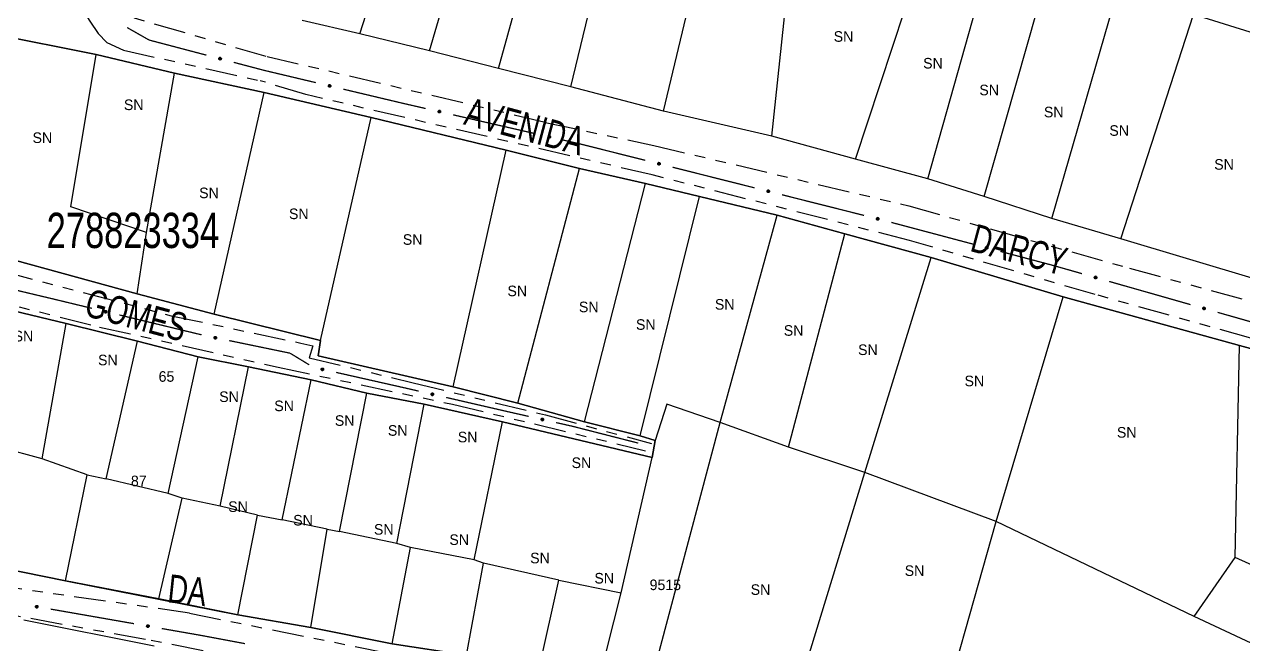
# Model space of a CAD drawing. Extents: x 205454 to 206599, y 4874260 to 4875179.
# Drawn here: x 206020.6 to 206193.6, y 4874647.5 to 4874735.5 of the extents above; entities that cross this region are included whole.
import ezdxf
from ezdxf.enums import TextEntityAlignment as Align

# ---------------------------------------------------------------- set-up
doc = ezdxf.new("R2010")
doc.units = 0
doc.header["$LTSCALE"] = 1.5
doc.header["$MEASUREMENT"] = 0
doc.linetypes.add('TRACO_25', pattern=[8, 3, -1, 1, -1, 1, -1])
for name, color, linetype in [('CD_MALHA_LOTES', 7, 'CONTINUOUS'), ('CD_TXT_QUADRA', 255, 'CONTINUOUS'), ('RU-QUADRA', 210, 'CONTINUOUS'), ('SV-EIXO-RUA-N-PAV', 6, 'CONTINUOUS'), ('SV-RUA-NAO-PAV', 7, 'CONTINUOUS'), ('SV-TXT-RUA-N-PAV', 7, 'CONTINUOUS'), ('Th_NmrPort', 7, 'CONTINUOUS')]:
    doc.layers.add(name, color=color, linetype=linetype)
doc.styles.add('ARIAL', font='ARIAL.SHX')

msp = doc.modelspace()

# ---------------------------------------------------------------- linework, layer by layer
at = {"layer": 'CD_MALHA_LOTES', "linetype": 'Continuous', "flags": 128}
for points in [[(206068.217181, 4874734.172361), (206079.736725, 4874770.080941)], [(206078.116789, 4874731.772456), (206088.256388, 4874766.451084)], [(206087.866404, 4874729.252555), (206097.136037, 4874762.731231)], [(206098.125998, 4874726.672657), (206105.895691, 4874758.771388)], [(206111.265479, 4874723.192795), (206119.035171, 4874755.651511)], [(206126.65487, 4874719.682934), (206130.314725, 4874753.971578)], [(206138.504401, 4874716.383064), (206149.033985, 4874748.211806)], [(206148.763996, 4874713.623173), (206157.793638, 4874745.691905)], [(206156.74368, 4874711.103273), (206165.833321, 4874743.05201)], [(206166.373299, 4874707.983396), (206175.672931, 4874740.292119)], [(206176.152912, 4874705.10351), (206186.472504, 4874736.932252)], [(206195.232158, 4874734.172361), (206186.472504, 4874736.932252)], [(206068.217181, 4874734.172361), (206060.027505, 4874736.062286)], [(206016.089005, 4874734.201261), (206030.829778, 4874731.231106)], [(206078.116789, 4874731.772456), (206068.217181, 4874734.172361)], [(206027.216858, 4874709.654269), (206030.829778, 4874731.231106)], [(206030.829778, 4874731.231106), (206041.94036, 4874728.590967)], [(206087.866404, 4874729.252555), (206078.116789, 4874731.772456)], [(206037.957439, 4874706.02365), (206041.94036, 4874728.590967)], [(206041.94036, 4874728.590967), (206054.646026, 4874725.840823)], [(206098.125998, 4874726.672657), (206087.866404, 4874729.252555)], [(206111.265479, 4874723.192795), (206098.125998, 4874726.672657)], [(206047.550654, 4874694.434176), (206054.646026, 4874725.840823)], [(206054.646026, 4874725.840823), (206069.826822, 4874722.320638)], [(206126.65487, 4874719.682934), (206111.265479, 4874723.192795)], [(206062.621445, 4874690.69398), (206069.826822, 4874722.320638)], [(206069.826822, 4874722.320638), (206088.967826, 4874717.700396)], [(206138.504401, 4874716.383064), (206126.65487, 4874719.682934)], [(206081.432431, 4874684.093634), (206088.967826, 4874717.700396)], [(206088.967826, 4874717.700396), (206099.363371, 4874715.060258)], [(206148.763996, 4874713.623173), (206138.504401, 4874716.383064)], [(206090.617912, 4874681.783513), (206099.363371, 4874715.060258)], [(206099.363371, 4874715.060258), (206108.713861, 4874712.970148)], [(206100.078408, 4874679.143375), (206108.713861, 4874712.970148)], [(206108.713861, 4874712.970148), (206116.414265, 4874711.10005)], [(206156.74368, 4874711.103273), (206148.763996, 4874713.623173)], [(206107.998824, 4874677.163271), (206116.414265, 4874711.10005)], [(206116.414265, 4874711.10005), (206127.414842, 4874708.459912)], [(206166.373299, 4874707.983396), (206156.74368, 4874711.103273)], [(206037.957439, 4874706.02365), (206027.216858, 4874709.654269)], [(206119.329418, 4874679.033369), (206127.414842, 4874708.459912)], [(206127.414842, 4874708.459912), (206136.985344, 4874705.819773)], [(206176.152912, 4874705.10351), (206166.373299, 4874707.983396)], [(206036.660083, 4874697.294326), (206037.957439, 4874706.02365)], [(206129.009925, 4874675.568187), (206136.985344, 4874705.819773)], [(206136.985344, 4874705.819773), (206149.250987, 4874702.464597)], [(206036.660083, 4874697.294326), (206008.388601, 4874705.049733)], [(206195.262157, 4874699.373737), (206176.152912, 4874705.10351)], [(206139.845493, 4874671.937997), (206149.250987, 4874702.464597)], [(206149.250987, 4874702.464597), (206167.951967, 4874696.854303)], [(206047.550654, 4874694.434176), (206036.660083, 4874697.294326)], [(206158.491471, 4874665.007633), (206167.951967, 4874696.854303)], [(206167.951967, 4874696.854303), (206192.978279, 4874689.978943)], [(206014.136402, 4874696.084263), (206026.554663, 4874693.080376)], [(206023.156875, 4874673.918101), (206026.554663, 4874693.080376)], [(206026.554663, 4874693.080376), (206036.687585, 4874690.583974)], [(206062.621445, 4874690.69398), (206047.550654, 4874694.434176)], [(206032.232351, 4874671.057951), (206036.687585, 4874690.583974)], [(206036.687585, 4874690.583974), (206045.268035, 4874688.383859)], [(206062.291427, 4874688.493865), (206062.621445, 4874690.69398)], [(206192.373248, 4874659.892365), (206192.978279, 4874689.978943)], [(206192.978279, 4874689.978943), (206211.789266, 4874684.808672)], [(206041.032813, 4874668.967841), (206045.268035, 4874688.383859)], [(206045.268035, 4874688.383859), (206052.41841, 4874686.953784)], [(206081.432431, 4874684.093634), (206062.291427, 4874688.493865)], [(206048.403199, 4874667.207749), (206052.41841, 4874686.953784)], [(206052.41841, 4874686.953784), (206061.328877, 4874685.083686)], [(206057.20366, 4874665.227645), (206061.328877, 4874685.083686)], [(206061.328877, 4874685.083686), (206069.194289, 4874683.213588)], [(206065.344087, 4874663.577558), (206069.194289, 4874683.213588)], [(206069.194289, 4874683.213588), (206077.334716, 4874681.673507)], [(206090.617912, 4874681.783513), (206081.432431, 4874684.093634)], [(206073.484514, 4874661.872469), (206077.334716, 4874681.673507)], [(206077.334716, 4874681.673507), (206088.445299, 4874679.143375)], [(206100.078408, 4874679.143375), (206090.617912, 4874681.783513)], [(206111.73902, 4874681.673507), (206110.088933, 4874676.503236)], [(206119.329418, 4874679.033369), (206111.73902, 4874681.673507)], [(206084.430088, 4874659.562348), (206088.445299, 4874679.143375)], [(206088.445299, 4874679.143375), (206109.676412, 4874674.083109)], [(206107.998824, 4874677.163271), (206100.078408, 4874679.143375)], [(206109.153884, 4874640.861367), (206119.329418, 4874679.033369)], [(206129.009925, 4874675.568187), (206119.329418, 4874679.033369)], [(206023.156875, 4874673.918101), (206011.276252, 4874677.108268)], [(206110.088933, 4874676.503236), (206107.998824, 4874677.163271)], [(206109.676412, 4874674.083109), (206110.088933, 4874676.503236)], [(206105.276181, 4874654.887103), (206109.676412, 4874674.083109)], [(206139.845493, 4874671.937997), (206129.009925, 4874675.568187)], [(206029.53721, 4874671.60798), (206023.156875, 4874673.918101)], [(206026.457048, 4874656.592192), (206029.53721, 4874671.60798)], [(206029.53721, 4874671.60798), (206032.232351, 4874671.057951)], [(206041.032813, 4874668.967841), (206032.232351, 4874671.057951)], [(206128.954922, 4874636.461137), (206139.845493, 4874671.937997)], [(206158.491471, 4874665.007633), (206139.845493, 4874671.937997)], [(206043.012916, 4874668.307807), (206041.032813, 4874668.967841)], [(206039.728079, 4874654.05665), (206043.012916, 4874668.307807)], [(206048.403199, 4874667.207749), (206043.012916, 4874668.307807)], [(206053.683476, 4874665.88768), (206048.403199, 4874667.207749)], [(206050.933332, 4874651.751938), (206053.683476, 4874665.88768)], [(206053.683476, 4874665.88768), (206057.20366, 4874665.227645)], [(206063.583995, 4874663.907576), (206057.20366, 4874665.227645)], [(206061.273874, 4874649.991846), (206063.583995, 4874663.907576)], [(206063.583995, 4874663.907576), (206065.344087, 4874663.577558)], [(206149.044118, 4874631.727467), (206158.491471, 4874665.007633)], [(206186.542942, 4874651.531927), (206158.491471, 4874665.007633)], [(206073.484514, 4874661.872469), (206065.344087, 4874663.577558)], [(206026.457048, 4874656.592192), (206008.526108, 4874660.222383)], [(206072.82448, 4874647.681725), (206075.409615, 4874661.32244)], [(206075.409615, 4874661.32244), (206073.484514, 4874661.872469)], [(206084.430088, 4874659.562348), (206075.409615, 4874661.32244)], [(206083.33003, 4874646.031639), (206085.750157, 4874659.122325)], [(206085.750157, 4874659.122325), (206084.430088, 4874659.562348)], [(206096.420717, 4874656.702198), (206085.750157, 4874659.122325)], [(206186.542942, 4874651.531927), (206192.373248, 4874659.892365)], [(206209.644153, 4874652.081956), (206192.373248, 4874659.892365)], [(206093.670572, 4874644.16154), (206096.420717, 4874656.702198)], [(206096.420717, 4874656.702198), (206105.276181, 4874654.887103)], [(206039.728079, 4874654.05665), (206026.457048, 4874656.592192)], [(206050.933332, 4874651.751938), (206039.728079, 4874654.05665)], [(206102.168518, 4874642.538955), (206105.276181, 4874654.887103)], [(206061.273874, 4874649.991846), (206050.933332, 4874651.751938)], [(206221.304764, 4874635.251073), (206186.542942, 4874651.531927)], [(206039.029515, 4874647.332398), (206020.583377, 4874650.998227)], [(206072.82448, 4874647.681725), (206061.273874, 4874649.991846)], [(206083.33003, 4874646.031639), (206072.82448, 4874647.681725)]]:
    msp.add_lwpolyline(points, dxfattribs=at)
at = {"layer": 'RU-QUADRA', "linetype": 'Continuous', "flags": 128}
for points in [[(206195.262157, 4874699.373737), (206176.152912, 4874705.10351), (206166.373299, 4874707.983396), (206156.74368, 4874711.103273), (206148.763996, 4874713.623173), (206138.504401, 4874716.383064), (206126.65487, 4874719.682934), (206111.265479, 4874723.192795), (206098.125998, 4874726.672657), (206087.866404, 4874729.252555), (206078.116789, 4874731.772456), (206068.217181, 4874734.172361), (206060.027505, 4874736.062286)], [(206211.789266, 4874684.808672), (206192.978279, 4874689.978943), (206167.951967, 4874696.854303), (206149.250987, 4874702.464597), (206136.985344, 4874705.819773), (206127.414842, 4874708.459912), (206116.414265, 4874711.10005), (206108.713861, 4874712.970148), (206099.363371, 4874715.060258), (206088.967826, 4874717.700396), (206069.826822, 4874722.320638), (206054.646026, 4874725.840823), (206041.94036, 4874728.590967), (206030.829778, 4874731.231106), (206016.089005, 4874734.201261)], [(206008.388601, 4874705.049733), (206036.660083, 4874697.294326), (206047.550654, 4874694.434176), (206062.621445, 4874690.69398), (206062.291427, 4874688.493865), (206081.432431, 4874684.093634), (206090.617912, 4874681.783513), (206100.078408, 4874679.143375), (206107.998824, 4874677.163271), (206110.088933, 4874676.503236), (206109.676412, 4874674.083109), (206088.445299, 4874679.143375), (206077.334716, 4874681.673507), (206069.194289, 4874683.213588), (206061.328877, 4874685.083686), (206052.41841, 4874686.953784), (206045.268035, 4874688.383859), (206036.687585, 4874690.583974), (206026.554663, 4874693.080376), (206014.136402, 4874696.084263)], [(206008.526108, 4874660.222383), (206026.457048, 4874656.592192), (206050.933332, 4874651.751938), (206061.273874, 4874649.991846), (206072.82448, 4874647.681725), (206083.33003, 4874646.031639), (206093.670572, 4874644.16154), (206102.168518, 4874642.538955), (206109.153884, 4874640.861367), (206128.954922, 4874636.461137), (206148.838465, 4874630.933347), (206149.044118, 4874631.727467), (206199.303611, 4874618.640202)], [(206039.029515, 4874647.332398), (206020.583377, 4874650.998227)]]:
    msp.add_lwpolyline(points, dxfattribs=at)
at = {"layer": 'SV-EIXO-RUA-N-PAV', "const_width": 0.18}
for points in [[(206038.327331, 4874733.301058), (206035.208466, 4874735.07314)], [(206038.726549, 4874733.195814), (206038.327331, 4874733.301058)], [(206046.462256, 4874731.156493), (206038.726549, 4874733.195814)], [(206054.637533, 4874729.001291), (206050.33011, 4874730.136833)], [(206055.168185, 4874728.875262), (206054.637533, 4874729.001291)], [(206061.978741, 4874727.257755), (206055.168185, 4874728.875262)], [(206074.306483, 4874724.329916), (206065.870487, 4874726.333465)], [(206074.6275, 4874724.256317), (206074.306483, 4874724.329916)], [(206077.551632, 4874723.585906), (206074.6275, 4874724.256317)], [(206093.147004, 4874720.010382), (206081.450475, 4874722.692025)], [(206099.507325, 4874718.552161), (206097.045847, 4874719.1165)], [(206099.967617, 4874718.436266), (206099.507325, 4874718.552161)], [(206108.695215, 4874716.238759), (206099.967617, 4874718.436266)], [(206124.210944, 4874712.33208), (206112.574147, 4874715.262089)], [(206139.726674, 4874708.425401), (206128.089876, 4874711.355411)], [(206155.198493, 4874704.349104), (206143.601707, 4874707.433672)], [(206166.504687, 4874701.34183), (206159.064089, 4874703.320915)], [(206166.793857, 4874701.259376), (206166.504687, 4874701.34183)], [(206170.640535, 4874700.162532), (206166.793857, 4874701.259376)], [(206186.027248, 4874695.775156), (206174.487214, 4874699.065688)], [(206018.546331, 4874698.041792), (206024.38374, 4874696.654472)], [(206024.38374, 4874696.654472), (206024.825107, 4874696.549577)], [(206024.825107, 4874696.549577), (206030.21632, 4874695.247002)], [(206197.11449, 4874692.613733), (206189.873926, 4874694.678312)], [(206034.104444, 4874694.30759), (206045.768814, 4874691.489352)], [(206049.684325, 4874690.672099), (206057.518408, 4874689.051254)], [(206057.518408, 4874689.051254), (206058.323828, 4874688.884615)], [(206058.323828, 4874688.884615), (206061.038063, 4874687.232473)], [(206064.861694, 4874686.158302), (206074.616104, 4874683.955693)], [(206074.616104, 4874683.955693), (206074.789302, 4874683.916585)], [(206074.789302, 4874683.916585), (206076.565073, 4874683.506791)], [(206080.462638, 4874682.607353), (206089.232159, 4874680.583617)], [(206089.232159, 4874680.583617), (206089.55145, 4874680.509935)], [(206089.55145, 4874680.509935), (206092.158138, 4874679.921328)], [(206096.059902, 4874679.040284), (206098.010784, 4874678.599763)], [(206098.010784, 4874678.599763), (206098.351962, 4874678.522723)], [(206098.351962, 4874678.522723), (206107.701133, 4874676.131074)], [(206024.368795, 4874652.585268), (206036.189385, 4874650.517989)], [(206040.129582, 4874649.828897), (206045.054828, 4874648.967531)], [(206045.054828, 4874648.967531), (206045.72504, 4874648.850319)], [(206045.72504, 4874648.850319), (206051.936568, 4874647.686503)]]:
    msp.add_lwpolyline(points, dxfattribs=at)
at = {"layer": 'SV-EIXO-RUA-N-PAV'}
for points in [[(206048.507055, 4874730.503593), (206048.465152, 4874730.478372), (206048.42398, 4874730.465264), (206048.386494, 4874730.464215), (206048.353128, 4874730.471925), (206048.31988, 4874730.483658), (206048.28897, 4874730.502883), (206048.259389, 4874730.53182), (206048.233793, 4874730.573677), (206048.223138, 4874730.616736), (206048.220143, 4874730.653431), (206048.22618, 4874730.688687), (206048.238119, 4874730.720795), (206048.25915, 4874730.752242), (206048.288767, 4874730.781933), (206048.331479, 4874730.806652), (206048.371931, 4874730.819226), (206048.408216, 4874730.819288), (206048.443621, 4874730.812995), (206048.477421, 4874730.80061), (206048.507654, 4874730.781564), (206048.537495, 4874730.75169), (206048.561333, 4874730.70921), (206048.574335, 4874730.669007), (206048.574907, 4874730.632733), (206048.567926, 4874730.598016), (206048.556564, 4874730.564526), (206048.538532, 4874730.532649), (206048.507055, 4874730.503593)], [(206064.038969, 4874726.655308), (206063.997698, 4874726.629064), (206063.956861, 4874726.614948), (206063.919412, 4874726.612978), (206063.885866, 4874726.619866), (206063.85234, 4874726.630779), (206063.820967, 4874726.649238), (206063.790684, 4874726.677439), (206063.764067, 4874726.718654), (206063.752356, 4874726.761438), (206063.748461, 4874726.798049), (206063.753629, 4874726.833443), (206063.764775, 4874726.865834), (206063.785027, 4874726.897789), (206063.813906, 4874726.928199), (206063.855998, 4874726.95396), (206063.896128, 4874726.967524), (206063.9324, 4874726.968478), (206063.96795, 4874726.963057), (206064.002043, 4874726.951506), (206064.032736, 4874726.933209), (206064.063302, 4874726.904078), (206064.088177, 4874726.862196), (206064.102163, 4874726.822326), (206064.103626, 4874726.786076), (206064.097501, 4874726.751198), (206064.086965, 4874726.717439), (206064.069722, 4874726.685129), (206064.038969, 4874726.655308)], [(206079.616501, 4874722.999561), (206079.575436, 4874722.972996), (206079.534711, 4874722.958561), (206079.497278, 4874722.956299), (206079.463679, 4874722.962925), (206079.430069, 4874722.973575), (206079.398553, 4874722.991789), (206079.36805, 4874723.019753), (206079.341113, 4874723.060759), (206079.329068, 4874723.10345), (206079.324887, 4874723.14003), (206079.329779, 4874723.175463), (206079.340672, 4874723.20794), (206079.360674, 4874723.240052), (206079.389314, 4874723.270687), (206079.431204, 4874723.296775), (206079.471227, 4874723.310652), (206079.507491, 4874723.31189), (206079.543081, 4874723.306746), (206079.577264, 4874723.295462), (206079.608098, 4874723.277405), (206079.638891, 4874723.248513), (206079.664092, 4874723.206827), (206079.678389, 4874723.167067), (206079.680135, 4874723.13083), (206079.674282, 4874723.095905), (206079.66401, 4874723.062064), (206079.64702, 4874723.029621), (206079.616501, 4874722.999561)], [(206095.211873, 4874719.424036), (206095.170808, 4874719.397471), (206095.130082, 4874719.383037), (206095.09265, 4874719.380775), (206095.059051, 4874719.387401), (206095.025441, 4874719.398051), (206094.993924, 4874719.416264), (206094.963422, 4874719.444228), (206094.936485, 4874719.485235), (206094.92444, 4874719.527926), (206094.920259, 4874719.564505), (206094.925151, 4874719.599938), (206094.936044, 4874719.632415), (206094.956046, 4874719.664528), (206094.984686, 4874719.695162), (206095.026576, 4874719.721251), (206095.066599, 4874719.735128), (206095.102862, 4874719.736365), (206095.138453, 4874719.731222), (206095.172636, 4874719.719937), (206095.20347, 4874719.70188), (206095.234263, 4874719.672988), (206095.259464, 4874719.631302), (206095.273761, 4874719.591542), (206095.275507, 4874719.555305), (206095.269654, 4874719.52038), (206095.259382, 4874719.48654), (206095.242392, 4874719.454096), (206095.211873, 4874719.424036)], [(206110.747135, 4874715.608593), (206110.705513, 4874715.582908), (206110.66449, 4874715.569345), (206110.627018, 4874715.56788), (206110.593568, 4874715.575219), (206110.560192, 4874715.586582), (206110.52907, 4874715.605463), (206110.49917, 4874715.634069), (206110.473111, 4874715.67564), (206110.461978, 4874715.718578), (206110.458577, 4874715.755238), (206110.464222, 4874715.790559), (206110.475804, 4874715.822797), (206110.496485, 4874715.854476), (206110.52577, 4874715.884494), (206110.568206, 4874715.909685), (206110.608515, 4874715.922707), (206110.644797, 4874715.923172), (206110.68027, 4874715.917272), (206110.714205, 4874715.905263), (206110.744648, 4874715.886553), (206110.774818, 4874715.857013), (206110.799127, 4874715.8148), (206110.812574, 4874715.774744), (206110.813548, 4874715.738478), (206110.806953, 4874715.703686), (206110.795963, 4874715.670072), (206110.778287, 4874715.637997), (206110.747135, 4874715.608593)], [(206126.262864, 4874711.701915), (206126.221243, 4874711.67623), (206126.180219, 4874711.662666), (206126.142747, 4874711.661201), (206126.109297, 4874711.66854), (206126.075921, 4874711.679904), (206126.044799, 4874711.698784), (206126.014899, 4874711.727391), (206125.988841, 4874711.768961), (206125.977708, 4874711.811899), (206125.974306, 4874711.848559), (206125.979951, 4874711.88388), (206125.991533, 4874711.916118), (206126.012214, 4874711.947797), (206126.0415, 4874711.977815), (206126.083935, 4874712.003006), (206126.124245, 4874712.016028), (206126.160526, 4874712.016493), (206126.196, 4874712.010593), (206126.229934, 4874711.998584), (206126.260378, 4874711.979875), (206126.290548, 4874711.950334), (206126.314856, 4874711.908121), (206126.328303, 4874711.868065), (206126.329278, 4874711.8318), (206126.322683, 4874711.797007), (206126.311693, 4874711.763393), (206126.294016, 4874711.731318), (206126.262864, 4874711.701915)], [(206141.778593, 4874707.795236), (206141.736972, 4874707.769551), (206141.695949, 4874707.755987), (206141.658477, 4874707.754522), (206141.625027, 4874707.761862), (206141.591651, 4874707.773225), (206141.560529, 4874707.792105), (206141.530629, 4874707.820712), (206141.50457, 4874707.862283), (206141.493437, 4874707.90522), (206141.490036, 4874707.941881), (206141.495681, 4874707.977201), (206141.507263, 4874708.009439), (206141.527944, 4874708.041118), (206141.557229, 4874708.071136), (206141.599665, 4874708.096327), (206141.639974, 4874708.109349), (206141.676256, 4874708.109815), (206141.711729, 4874708.103915), (206141.745664, 4874708.091905), (206141.776107, 4874708.073196), (206141.806277, 4874708.043655), (206141.830586, 4874708.001442), (206141.844033, 4874707.961386), (206141.845007, 4874707.925121), (206141.838412, 4874707.890328), (206141.827422, 4874707.856714), (206141.809746, 4874707.824639), (206141.778593, 4874707.795236)], [(206157.241848, 4874703.691695), (206157.199888, 4874703.666566), (206157.158688, 4874703.653549), (206157.1212, 4874703.652583), (206157.08785, 4874703.660367), (206157.054629, 4874703.672173), (206157.023761, 4874703.691466), (206156.994244, 4874703.720468), (206156.968741, 4874703.762382), (206156.95818, 4874703.805464), (206156.955266, 4874703.842166), (206156.961381, 4874703.877409), (206156.973391, 4874703.90949), (206156.994491, 4874703.940891), (206157.024174, 4874703.970516), (206157.06694, 4874703.995141), (206157.10742, 4874704.007625), (206157.143704, 4874704.007608), (206157.179096, 4874704.001236), (206157.212868, 4874703.988777), (206157.243059, 4874703.969664), (206157.272834, 4874703.939724), (206157.296579, 4874703.897192), (206157.309492, 4874703.856961), (206157.309984, 4874703.820685), (206157.302926, 4874703.785983), (206157.29149, 4874703.752519), (206157.273388, 4874703.720682), (206157.241848, 4874703.691695)], [(206172.671862, 4874699.46885), (206172.629462, 4874699.444472), (206172.588037, 4874699.432191), (206172.550538, 4874699.431892), (206172.517332, 4874699.440269), (206172.484326, 4874699.452665), (206172.453806, 4874699.472504), (206172.42481, 4874699.502026), (206172.400057, 4874699.544388), (206172.390265, 4874699.587651), (206172.388005, 4874699.624399), (206172.394746, 4874699.659527), (206172.407325, 4874699.691389), (206172.428982, 4874699.72241), (206172.459187, 4874699.751502), (206172.502385, 4874699.775362), (206172.54308, 4874699.787123), (206172.579359, 4874699.78646), (206172.614631, 4874699.77946), (206172.648176, 4874699.766401), (206172.678023, 4874699.746753), (206172.707259, 4874699.716288), (206172.730243, 4874699.67334), (206172.742438, 4874699.632885), (206172.742284, 4874699.596607), (206172.73461, 4874699.562036), (206172.72258, 4874699.52878), (206172.703914, 4874699.497271), (206172.671862, 4874699.46885)], [(206032.046573, 4874694.918041), (206032.087946, 4874694.944124), (206032.128837, 4874694.958081), (206032.166293, 4874694.959905), (206032.199813, 4874694.952887), (206032.233296, 4874694.941845), (206032.264597, 4874694.923264), (206032.294771, 4874694.894945), (206032.321227, 4874694.853626), (206032.332771, 4874694.810797), (206032.336524, 4874694.774171), (206032.331218, 4874694.738798), (206032.319946, 4874694.706451), (206032.29957, 4874694.674575), (206032.270574, 4874694.644277), (206032.228382, 4874694.61868), (206032.188199, 4874694.605272), (206032.151924, 4874694.604459), (206032.116396, 4874694.610018), (206032.082347, 4874694.621701), (206032.051726, 4874694.640118), (206032.021274, 4874694.669368), (206031.996561, 4874694.711346), (206031.982731, 4874694.75127), (206031.981408, 4874694.787525), (206031.987669, 4874694.822379), (206031.998336, 4874694.856097), (206032.015704, 4874694.88834), (206032.046573, 4874694.918041)], [(206188.058575, 4874695.081474), (206188.016175, 4874695.057096), (206187.97475, 4874695.044815), (206187.93725, 4874695.044516), (206187.904045, 4874695.052893), (206187.871039, 4874695.065288), (206187.840519, 4874695.085128), (206187.811523, 4874695.11465), (206187.78677, 4874695.157012), (206187.776978, 4874695.200275), (206187.774718, 4874695.237023), (206187.781459, 4874695.272151), (206187.794038, 4874695.304013), (206187.815694, 4874695.335034), (206187.8459, 4874695.364126), (206187.889098, 4874695.387985), (206187.929793, 4874695.399747), (206187.966072, 4874695.399084), (206188.001344, 4874695.392083), (206188.034889, 4874695.379024), (206188.064735, 4874695.359377), (206188.093972, 4874695.328912), (206188.116956, 4874695.285964), (206188.129151, 4874695.245509), (206188.128997, 4874695.209231), (206188.121323, 4874695.17466), (206188.109293, 4874695.141404), (206188.090627, 4874695.109895), (206188.058575, 4874695.081474)], [(206047.607406, 4874691.214218), (206047.647894, 4874691.241654), (206047.688302, 4874691.256954), (206047.725678, 4874691.260015), (206047.759411, 4874691.254108), (206047.79324, 4874691.244178), (206047.825139, 4874691.226642), (206047.856231, 4874691.199336), (206047.884038, 4874691.158914), (206047.896992, 4874691.11649), (206047.901953, 4874691.080008), (206047.897819, 4874691.044479), (206047.887622, 4874691.011776), (206047.86831, 4874690.979244), (206047.840331, 4874690.948005), (206047.799008, 4874690.921028), (206047.75929, 4874690.906299), (206047.723061, 4874690.904288), (206047.687369, 4874690.90867), (206047.652953, 4874690.919222), (206047.62174, 4874690.936617), (206047.590337, 4874690.964844), (206047.564251, 4874691.005983), (206047.549109, 4874691.045429), (206047.54659, 4874691.08162), (206047.551695, 4874691.116662), (206047.561242, 4874691.150714), (206047.577536, 4874691.183513), (206047.607406, 4874691.214218)], [(206062.794907, 4874686.737848), (206062.835884, 4874686.764548), (206062.876562, 4874686.779117), (206062.913987, 4874686.781502), (206062.947607, 4874686.774987), (206062.981252, 4874686.764447), (206063.012829, 4874686.746337), (206063.043423, 4874686.718474), (206063.070495, 4874686.677556), (206063.08268, 4874686.634905), (206063.086982, 4874686.59834), (206063.082207, 4874686.562891), (206063.07142, 4874686.530378), (206063.051524, 4874686.4982), (206063.022985, 4874686.467472), (206062.981182, 4874686.441245), (206062.941204, 4874686.427237), (206062.904945, 4874686.42588), (206062.869338, 4874686.430906), (206062.835118, 4874686.442078), (206062.804224, 4874686.460033), (206062.773337, 4874686.488824), (206062.747998, 4874686.530427), (206062.733571, 4874686.57014), (206062.731705, 4874686.60637), (206062.737443, 4874686.641315), (206062.747604, 4874686.675189), (206062.764487, 4874686.707688), (206062.794907, 4874686.737848)], [(206078.398607, 4874683.196642), (206078.43971, 4874683.223148), (206078.480456, 4874683.237524), (206078.517892, 4874683.239733), (206078.551481, 4874683.233059), (206078.585076, 4874683.222361), (206078.616567, 4874683.204102), (206078.647029, 4874683.176095), (206078.673908, 4874683.13505), (206078.685892, 4874683.092342), (206078.690021, 4874683.055757), (206078.685078, 4874683.020331), (206078.674139, 4874682.987869), (206078.654091, 4874682.955786), (206078.625407, 4874682.925192), (206078.583481, 4874682.899163), (206078.543438, 4874682.885343), (206078.507172, 4874682.884157), (206078.471589, 4874682.889352), (206078.437423, 4874682.900684), (206078.406614, 4874682.918786), (206078.375863, 4874682.947721), (206078.35072, 4874682.989443), (206078.336481, 4874683.029224), (206078.334786, 4874683.065463), (206078.340689, 4874683.10038), (206078.351009, 4874683.134206), (206078.368045, 4874683.166625), (206078.398607, 4874683.196642)], [(206093.993114, 4874679.61983), (206094.034092, 4874679.64653), (206094.074769, 4874679.661099), (206094.112194, 4874679.663484), (206094.145815, 4874679.656969), (206094.179459, 4874679.646429), (206094.211036, 4874679.628319), (206094.24163, 4874679.600456), (206094.268703, 4874679.559538), (206094.280887, 4874679.516887), (206094.285189, 4874679.480322), (206094.280414, 4874679.444873), (206094.269628, 4874679.41236), (206094.249732, 4874679.380182), (206094.221192, 4874679.349454), (206094.179389, 4874679.323227), (206094.139412, 4874679.309219), (206094.103152, 4874679.307862), (206094.067545, 4874679.312888), (206094.033325, 4874679.32406), (206094.002431, 4874679.342015), (206093.971544, 4874679.370806), (206093.946205, 4874679.412409), (206093.931778, 4874679.452122), (206093.929913, 4874679.488352), (206093.935651, 4874679.523297), (206093.945811, 4874679.557171), (206093.962694, 4874679.58967), (206093.993114, 4874679.61983)], [(206022.276128, 4874653.063001), (206022.31575, 4874653.091674), (206022.355666, 4874653.108215), (206022.392929, 4874653.112429), (206022.426828, 4874653.107566), (206022.460948, 4874653.098685), (206022.493373, 4874653.082142), (206022.525294, 4874653.055809), (206022.554336, 4874653.016265), (206022.568593, 4874652.974261), (206022.574678, 4874652.937949), (206022.571643, 4874652.90231), (206022.562461, 4874652.869308), (206022.544163, 4874652.836195), (206022.517161, 4874652.804107), (206022.476691, 4874652.775867), (206022.437447, 4874652.759919), (206022.401297, 4874652.75679), (206022.365487, 4874652.760068), (206022.330761, 4874652.769552), (206022.299026, 4874652.785975), (206022.266767, 4874652.813219), (206022.239423, 4874652.853533), (206022.223071, 4874652.892492), (206022.219435, 4874652.928589), (206022.223456, 4874652.963772), (206022.231947, 4874652.998102), (206022.24722, 4874653.031389), (206022.276128, 4874653.063001)], [(206038.036915, 4874650.30663), (206038.076537, 4874650.335303), (206038.116454, 4874650.351844), (206038.153717, 4874650.356057), (206038.187616, 4874650.351195), (206038.221736, 4874650.342314), (206038.254161, 4874650.325771), (206038.286081, 4874650.299438), (206038.315123, 4874650.259894), (206038.32938, 4874650.21789), (206038.335466, 4874650.181578), (206038.332431, 4874650.145938), (206038.323248, 4874650.112937), (206038.30495, 4874650.079824), (206038.277948, 4874650.047736), (206038.237478, 4874650.019496), (206038.198234, 4874650.003548), (206038.162085, 4874650.000419), (206038.126274, 4874650.003697), (206038.091549, 4874650.013181), (206038.059813, 4874650.029604), (206038.027555, 4874650.056848), (206038.000211, 4874650.097162), (206037.983858, 4874650.136121), (206037.980222, 4874650.172217), (206037.984243, 4874650.207401), (206037.992734, 4874650.241731), (206038.008007, 4874650.275018), (206038.036915, 4874650.30663)]]:
    msp.add_lwpolyline(points, close=True, dxfattribs=at)
for points in [[(206048.567926, 4874730.598016), (206048.220143, 4874730.653431)], [(206048.556564, 4874730.564526), (206048.223138, 4874730.616736)], [(206048.569014, 4874730.616454), (206048.225528, 4874730.673138)], [(206048.558303, 4874730.581177), (206048.225996, 4874730.632091)], [(206048.574907, 4874730.632733), (206048.22618, 4874730.688687)], [(206048.54301, 4874730.54993), (206048.232786, 4874730.593612)], [(206048.538532, 4874730.532649), (206048.233793, 4874730.573677)], [(206048.571461, 4874730.652499), (206048.235195, 4874730.704457)], [(206048.574335, 4874730.669007), (206048.238119, 4874730.720795)], [(206048.522439, 4874730.520074), (206048.250478, 4874730.553669)], [(206048.565991, 4874730.69063), (206048.253475, 4874730.736327)], [(206048.561333, 4874730.70921), (206048.25915, 4874730.752242)], [(206048.507055, 4874730.503593), (206048.259389, 4874730.53182)], [(206048.545311, 4874730.729949), (206048.277033, 4874730.766807)], [(206048.483672, 4874730.490782), (206048.281438, 4874730.515873)], [(206048.537495, 4874730.75169), (206048.288767, 4874730.781933)], [(206048.465152, 4874730.478372), (206048.28897, 4874730.502883)], [(206048.441714, 4874730.470798), (206048.313236, 4874730.491968)], [(206048.516643, 4874730.76573), (206048.317743, 4874730.792764)], [(206048.42398, 4874730.465264), (206048.31988, 4874730.483658)], [(206048.507654, 4874730.781564), (206048.331479, 4874730.806652)], [(206048.488179, 4874730.791578), (206048.358034, 4874730.811776)], [(206048.477421, 4874730.80061), (206048.371931, 4874730.819226)], [(206064.097501, 4874726.751198), (206063.748461, 4874726.798049)], [(206064.086965, 4874726.717439), (206063.752356, 4874726.761438)], [(206064.098135, 4874726.769657), (206063.753359, 4874726.817882)], [(206064.103626, 4874726.786076), (206063.753629, 4874726.833443)], [(206064.088295, 4874726.734128), (206063.754836, 4874726.776859)], [(206064.099695, 4874726.805751), (206063.762254, 4874726.849429)], [(206064.073774, 4874726.702514), (206063.76257, 4874726.738558)], [(206064.069722, 4874726.685129), (206063.764067, 4874726.718654)], [(206064.102163, 4874726.822326), (206063.764775, 4874726.865834)], [(206064.09329, 4874726.843737), (206063.779745, 4874726.881739)], [(206064.053943, 4874726.672162), (206063.781239, 4874726.699062)], [(206064.088177, 4874726.862196), (206063.785027, 4874726.897789)], [(206064.038969, 4874726.655308), (206063.790684, 4874726.677439)], [(206064.07165, 4874726.882536), (206063.802547, 4874726.912788)], [(206064.015908, 4874726.641926), (206063.813118, 4874726.662039)], [(206064.063302, 4874726.904078), (206063.813906, 4874726.928199)], [(206063.997698, 4874726.629064), (206063.820967, 4874726.649238)], [(206064.042111, 4874726.917601), (206063.842607, 4874726.939739)], [(206063.974454, 4874726.620917), (206063.845494, 4874726.638922)], [(206063.956861, 4874726.614948), (206063.85234, 4874726.630779)], [(206064.032736, 4874726.933209), (206063.855998, 4874726.95396)], [(206064.01302, 4874726.942742), (206063.882418, 4874726.959735)], [(206064.002043, 4874726.951506), (206063.896128, 4874726.967524)], [(206079.674282, 4874723.095905), (206079.324887, 4874723.14003)], [(206079.66401, 4874723.062064), (206079.329068, 4874723.10345)], [(206079.674773, 4874723.114368), (206079.329631, 4874723.1599)], [(206079.680135, 4874723.13083), (206079.329779, 4874723.175463)], [(206079.66521, 4874723.078763), (206079.331428, 4874723.11889)], [(206079.676051, 4874723.150473), (206079.338279, 4874723.191516)], [(206079.650936, 4874723.047037), (206079.33946, 4874723.080651)], [(206079.678389, 4874723.167067), (206079.340672, 4874723.20794)], [(206079.64702, 4874723.029621), (206079.341113, 4874723.060759)], [(206079.669349, 4874723.188408), (206079.355518, 4874723.223962)], [(206079.631343, 4874723.016531), (206079.358437, 4874723.041302)], [(206079.664092, 4874723.206827), (206079.360674, 4874723.240052)], [(206079.616501, 4874722.999561), (206079.36805, 4874723.019753)], [(206079.647407, 4874723.227037), (206079.378076, 4874723.255188)], [(206079.638891, 4874723.248513), (206079.389314, 4874723.270687)], [(206079.593545, 4874722.985999), (206079.390604, 4874723.004529)], [(206079.575436, 4874722.972996), (206079.398553, 4874722.991789)], [(206079.617595, 4874723.26187), (206079.417924, 4874723.28245)], [(206079.552256, 4874722.964667), (206079.42316, 4874722.981665)], [(206079.534711, 4874722.958561), (206079.430069, 4874722.973575)], [(206079.608098, 4874723.277405), (206079.431204, 4874723.296775)], [(206079.588309, 4874723.286784), (206079.457578, 4874723.302757)], [(206079.577264, 4874723.295462), (206079.471227, 4874723.310652)], [(206095.269654, 4874719.52038), (206094.920259, 4874719.564505)], [(206095.259382, 4874719.48654), (206094.92444, 4874719.527926)], [(206095.270145, 4874719.538844), (206094.925003, 4874719.584376)], [(206095.275507, 4874719.555305), (206094.925151, 4874719.599938)], [(206095.260582, 4874719.503238), (206094.9268, 4874719.543366)], [(206095.271423, 4874719.574949), (206094.933651, 4874719.615991)], [(206095.246308, 4874719.471513), (206094.934832, 4874719.505126)], [(206095.273761, 4874719.591542), (206094.936044, 4874719.632415)], [(206095.242392, 4874719.454096), (206094.936485, 4874719.485235)], [(206095.264721, 4874719.612883), (206094.950889, 4874719.648437)], [(206095.226715, 4874719.441007), (206094.953809, 4874719.465777)], [(206095.259464, 4874719.631302), (206094.956046, 4874719.664528)], [(206095.211873, 4874719.424036), (206094.963422, 4874719.444228)], [(206095.242779, 4874719.651512), (206094.973448, 4874719.679663)], [(206095.234263, 4874719.672988), (206094.984686, 4874719.695162)], [(206095.188917, 4874719.410475), (206094.985976, 4874719.429004)], [(206095.170808, 4874719.397471), (206094.993924, 4874719.416264)], [(206095.212967, 4874719.686346), (206095.013296, 4874719.706925)], [(206095.147628, 4874719.389143), (206095.018532, 4874719.406141)], [(206095.130082, 4874719.383037), (206095.025441, 4874719.398051)], [(206095.20347, 4874719.70188), (206095.026576, 4874719.721251)], [(206095.183681, 4874719.711259), (206095.05295, 4874719.727232)], [(206095.172636, 4874719.719937), (206095.066599, 4874719.735128)], [(206110.806953, 4874715.703686), (206110.458577, 4874715.755238)], [(206110.795963, 4874715.670072), (206110.461978, 4874715.718578)], [(206110.807837, 4874715.722135), (206110.463742, 4874715.775003)], [(206110.813548, 4874715.738478), (206110.464222, 4874715.790559)], [(206110.797518, 4874715.686741), (206110.464666, 4874715.733964)], [(206110.782573, 4874715.655326), (206110.471882, 4874715.695562)], [(206110.809883, 4874715.758204), (206110.473062, 4874715.806427)], [(206110.778287, 4874715.637997), (206110.473111, 4874715.67564)], [(206110.812574, 4874715.774744), (206110.475804, 4874715.822797)], [(206110.762334, 4874715.625244), (206110.490018, 4874715.655818)], [(206110.80399, 4874715.796273), (206110.490987, 4874715.838499)], [(206110.799127, 4874715.8148), (206110.496485, 4874715.854476)], [(206110.747135, 4874715.608593), (206110.49917, 4874715.634069)], [(206110.782876, 4874715.83536), (206110.514205, 4874715.869238)], [(206110.723895, 4874715.595524), (206110.521394, 4874715.618369)], [(206110.774818, 4874715.857013), (206110.52577, 4874715.884494)], [(206110.705513, 4874715.582908), (206110.52907, 4874715.605463)], [(206110.682161, 4874715.575075), (206110.553456, 4874715.594818)], [(206110.753812, 4874715.87082), (206110.554624, 4874715.895645)], [(206110.66449, 4874715.569345), (206110.560192, 4874715.586582)], [(206110.744648, 4874715.886553), (206110.568206, 4874715.909685)], [(206110.725063, 4874715.896352), (206110.594702, 4874715.915104)], [(206110.714205, 4874715.905263), (206110.608515, 4874715.922707)], [(206126.322683, 4874711.797007), (206125.974306, 4874711.848559)], [(206126.311693, 4874711.763393), (206125.977708, 4874711.811899)], [(206126.323566, 4874711.815456), (206125.979472, 4874711.868324)], [(206126.329278, 4874711.8318), (206125.979951, 4874711.88388)], [(206126.313248, 4874711.780062), (206125.980396, 4874711.827286)], [(206126.298302, 4874711.748647), (206125.987612, 4874711.788884)], [(206126.325613, 4874711.851526), (206125.988791, 4874711.899749)], [(206126.294016, 4874711.731318), (206125.988841, 4874711.768961)], [(206126.328303, 4874711.868065), (206125.991533, 4874711.916118)], [(206126.278064, 4874711.718565), (206126.005747, 4874711.74914)], [(206126.31972, 4874711.889594), (206126.006716, 4874711.93182)], [(206126.314856, 4874711.908121), (206126.012214, 4874711.947797)], [(206126.262864, 4874711.701915), (206126.014899, 4874711.727391)], [(206126.298605, 4874711.928681), (206126.029934, 4874711.962559)], [(206126.239624, 4874711.688845), (206126.037124, 4874711.71169)], [(206126.290548, 4874711.950334), (206126.0415, 4874711.977815)], [(206126.221243, 4874711.67623), (206126.044799, 4874711.698784)], [(206126.197891, 4874711.668397), (206126.069186, 4874711.688139)], [(206126.269542, 4874711.964142), (206126.070354, 4874711.988967)], [(206126.180219, 4874711.662666), (206126.075921, 4874711.679904)], [(206126.260378, 4874711.979875), (206126.083935, 4874712.003006)], [(206126.240792, 4874711.989673), (206126.110431, 4874712.008425)], [(206126.229934, 4874711.998584), (206126.124245, 4874712.016028)], [(206141.838412, 4874707.890328), (206141.490036, 4874707.941881)], [(206141.827422, 4874707.856714), (206141.493437, 4874707.90522)], [(206141.839296, 4874707.908777), (206141.495201, 4874707.961646)], [(206141.845007, 4874707.925121), (206141.495681, 4874707.977201)], [(206141.828977, 4874707.873383), (206141.496125, 4874707.920607)], [(206141.814032, 4874707.841969), (206141.503341, 4874707.882205)], [(206141.841342, 4874707.944847), (206141.504521, 4874707.99307)], [(206141.809746, 4874707.824639), (206141.50457, 4874707.862283)], [(206141.844033, 4874707.961386), (206141.507263, 4874708.009439)], [(206141.793793, 4874707.811887), (206141.521476, 4874707.842461)], [(206141.835449, 4874707.982916), (206141.522446, 4874708.025141)], [(206141.830586, 4874708.001442), (206141.527944, 4874708.041118)], [(206141.778593, 4874707.795236), (206141.530629, 4874707.820712)], [(206141.814335, 4874708.022003), (206141.545664, 4874708.05588)], [(206141.755354, 4874707.782166), (206141.552853, 4874707.805011)], [(206141.806277, 4874708.043655), (206141.557229, 4874708.071136)], [(206141.736972, 4874707.769551), (206141.560529, 4874707.792105)], [(206141.71362, 4874707.761718), (206141.584915, 4874707.78146)], [(206141.785271, 4874708.057463), (206141.586083, 4874708.082288)], [(206141.695949, 4874707.755987), (206141.591651, 4874707.773225)], [(206141.776107, 4874708.073196), (206141.599665, 4874708.096327)], [(206141.756522, 4874708.082994), (206141.626161, 4874708.101746)], [(206141.745664, 4874708.091905), (206141.639974, 4874708.109349)], [(206157.302926, 4874703.785983), (206156.955266, 4874703.842166)], [(206157.29149, 4874703.752519), (206156.95818, 4874703.805464)], [(206157.304055, 4874703.804419), (206156.960695, 4874703.861861)], [(206157.293267, 4874703.769166), (206156.961072, 4874703.820813)], [(206157.309984, 4874703.820685), (206156.961381, 4874703.877409)], [(206157.277904, 4874703.737953), (206156.967777, 4874703.782319)], [(206157.273388, 4874703.720682), (206156.968741, 4874703.762382)], [(206157.306581, 4874703.840458), (206156.970431, 4874703.893158)], [(206157.309492, 4874703.856961), (206156.973391, 4874703.90949)], [(206157.257268, 4874703.708143), (206156.985382, 4874703.742337)], [(206157.301195, 4874703.878602), (206156.988781, 4874703.924988)], [(206157.241848, 4874703.691695), (206156.994244, 4874703.720468)], [(206157.296579, 4874703.897192), (206156.994491, 4874703.940891)], [(206157.280603, 4874703.917967), (206157.012406, 4874703.955416)], [(206157.218436, 4874703.678936), (206157.016258, 4874703.704473)], [(206157.199888, 4874703.666566), (206157.023761, 4874703.691466)], [(206157.272834, 4874703.939724), (206157.024174, 4874703.970516)], [(206157.176434, 4874703.659045), (206157.048003, 4874703.680498)], [(206157.252013, 4874703.95381), (206157.053174, 4874703.981283)], [(206157.158688, 4874703.653549), (206157.054629, 4874703.672173)], [(206157.243059, 4874703.969664), (206157.06694, 4874703.995141)], [(206157.223606, 4874703.979722), (206157.093506, 4874704.000207)], [(206157.212868, 4874703.988777), (206157.10742, 4874704.007625)], [(206172.73461, 4874699.562036), (206172.388005, 4874699.624399)], [(206172.72258, 4874699.52878), (206172.390265, 4874699.587651)], [(206172.724652, 4874699.545393), (206172.39343, 4874699.602946)], [(206172.736067, 4874699.580449), (206172.393783, 4874699.643994)], [(206172.742284, 4874699.596607), (206172.394746, 4874699.659527)], [(206172.708737, 4874699.514458), (206172.399448, 4874699.564339)], [(206172.703914, 4874699.497271), (206172.400057, 4874699.544388)], [(206172.739234, 4874699.616437), (206172.404075, 4874699.675113)], [(206172.742438, 4874699.632885), (206172.407325, 4874699.691389)], [(206172.687573, 4874699.48502), (206172.416339, 4874699.52405)], [(206172.734528, 4874699.654671), (206172.422989, 4874699.706612)], [(206172.671862, 4874699.46885), (206172.42481, 4874699.502026)], [(206172.730243, 4874699.67334), (206172.428982, 4874699.72241)], [(206172.648227, 4874699.45651), (206172.446535, 4874699.485642)], [(206172.714639, 4874699.694396), (206172.447152, 4874699.736614)], [(206172.629462, 4874699.444472), (206172.453806, 4874699.472504)], [(206172.707259, 4874699.716288), (206172.459187, 4874699.751502)], [(206172.605878, 4874699.437369), (206172.47785, 4874699.461105)], [(206172.588037, 4874699.432191), (206172.484326, 4874699.452665)], [(206172.686693, 4874699.730743), (206172.488374, 4874699.761751)], [(206172.678023, 4874699.746753), (206172.502385, 4874699.775362)], [(206172.658751, 4874699.757156), (206172.529037, 4874699.779954)], [(206172.648176, 4874699.766401), (206172.54308, 4874699.787123)], [(206031.981408, 4874694.787525), (206032.331218, 4874694.738798)], [(206031.982731, 4874694.75127), (206032.319946, 4874694.706451)], [(206031.985262, 4874694.767835), (206032.322531, 4874694.722846)], [(206031.986962, 4874694.803923), (206032.331548, 4874694.754358)], [(206031.987669, 4874694.822379), (206032.336524, 4874694.774171)], [(206031.996941, 4874694.839414), (206032.330231, 4874694.795386)], [(206031.998336, 4874694.856097), (206032.332771, 4874694.810797)], [(206032.011585, 4874694.87097), (206032.322647, 4874694.833717)], [(206032.015704, 4874694.88834), (206032.321227, 4874694.853626)], [(206032.031533, 4874694.901245), (206032.304131, 4874694.873285)], [(206032.046573, 4874694.918041), (206032.294771, 4874694.894945)], [(206032.069686, 4874694.931333), (206032.272396, 4874694.910432)], [(206032.087946, 4874694.944124), (206032.264597, 4874694.923264)], [(206032.111222, 4874694.952181), (206032.24011, 4874694.933674)], [(206032.128837, 4874694.958081), (206032.233296, 4874694.941845)], [(206188.121323, 4874695.17466), (206187.774718, 4874695.237023)], [(206188.109293, 4874695.141404), (206187.776978, 4874695.200275)], [(206188.111365, 4874695.158017), (206187.780143, 4874695.21557)], [(206188.12278, 4874695.193073), (206187.780496, 4874695.256618)], [(206188.128997, 4874695.209231), (206187.781459, 4874695.272151)], [(206188.09545, 4874695.127082), (206187.786161, 4874695.176962)], [(206188.090627, 4874695.109895), (206187.78677, 4874695.157012)], [(206188.125947, 4874695.229061), (206187.790788, 4874695.287737)], [(206188.129151, 4874695.245509), (206187.794038, 4874695.304013)], [(206188.074286, 4874695.097644), (206187.803051, 4874695.136674)], [(206188.121241, 4874695.267295), (206187.809702, 4874695.319236)], [(206188.058575, 4874695.081474), (206187.811523, 4874695.11465)], [(206188.116956, 4874695.285964), (206187.815694, 4874695.335034)], [(206188.03494, 4874695.069134), (206187.833248, 4874695.098266)], [(206188.101352, 4874695.30702), (206187.833865, 4874695.349237)], [(206188.016175, 4874695.057096), (206187.840519, 4874695.085128)], [(206188.093972, 4874695.328912), (206187.8459, 4874695.364126)], [(206187.992591, 4874695.049993), (206187.864562, 4874695.073729)], [(206187.97475, 4874695.044815), (206187.871039, 4874695.065288)], [(206188.073406, 4874695.343367), (206187.875086, 4874695.374375)], [(206188.064735, 4874695.359377), (206187.889098, 4874695.387985)], [(206188.045464, 4874695.36978), (206187.915749, 4874695.392578)], [(206188.034889, 4874695.379024), (206187.929793, 4874695.399747)], [(206031.99152, 4874694.729825), (206032.304914, 4874694.690604)], [(206031.996561, 4874694.711346), (206032.29957, 4874694.674575)], [(206032.013009, 4874694.690942), (206032.281993, 4874694.659643)], [(206032.021274, 4874694.669368), (206032.270574, 4874694.644277)], [(206032.042411, 4874694.655762), (206032.241828, 4874694.632849)], [(206032.051726, 4874694.640118), (206032.228382, 4874694.61868)], [(206032.071404, 4874694.630508), (206032.201939, 4874694.613007)], [(206032.082347, 4874694.621701), (206032.188199, 4874694.605272)], [(206047.54659, 4874691.08162), (206047.897819, 4874691.044479)], [(206047.549109, 4874691.045429), (206047.887622, 4874691.011776)], [(206047.551092, 4874691.062068), (206047.889663, 4874691.028248)], [(206047.551599, 4874691.098192), (206047.897635, 4874691.060041)], [(206047.551695, 4874691.116662), (206047.901953, 4874691.080008)], [(206047.558603, 4874691.024285), (206047.873122, 4874690.995441)], [(206047.5604, 4874691.133994), (206047.894962, 4874691.101003)], [(206047.561242, 4874691.150714), (206047.896992, 4874691.11649)], [(206047.564251, 4874691.005983), (206047.86831, 4874690.979244)], [(206047.573992, 4874691.166017), (206047.886115, 4874691.139062)], [(206047.577536, 4874691.183513), (206047.884038, 4874691.158914)], [(206047.581364, 4874690.986134), (206047.851235, 4874690.96374)], [(206047.590337, 4874690.964844), (206047.840331, 4874690.948005)], [(206047.59293, 4874691.196934), (206047.866302, 4874691.177997)], [(206047.607406, 4874691.214218), (206047.856231, 4874691.199336)], [(206047.611913, 4874690.951945), (206047.811978, 4874690.935634)], [(206047.62174, 4874690.936617), (206047.799008, 4874690.921028)], [(206047.630068, 4874691.228266), (206047.833358, 4874691.214075)], [(206047.641725, 4874690.927662), (206047.772767, 4874690.914484)], [(206047.647894, 4874691.241654), (206047.825139, 4874691.226642)], [(206047.652953, 4874690.919222), (206047.75929, 4874690.906299)], [(206047.670891, 4874691.250475), (206047.800321, 4874691.236238)], [(206047.688302, 4874691.256954), (206047.79324, 4874691.244178)], [(206062.731705, 4874686.60637), (206063.082207, 4874686.562891)], [(206062.733571, 4874686.57014), (206063.07142, 4874686.530378)], [(206062.735854, 4874686.58674), (206063.073759, 4874686.54681)], [(206062.737013, 4874686.622849), (206063.082303, 4874686.578454)], [(206062.737443, 4874686.641315), (206063.086982, 4874686.59834)], [(206062.742681, 4874686.548828), (206063.056628, 4874686.514308)], [(206062.746459, 4874686.658486), (206063.080371, 4874686.619457)], [(206062.747604, 4874686.675189), (206063.08268, 4874686.634905)], [(206062.747998, 4874686.530427), (206063.051524, 4874686.4982)], [(206062.760628, 4874686.690259), (206063.072213, 4874686.65767)], [(206062.764487, 4874686.707688), (206063.070495, 4874686.677556)], [(206062.76475, 4874686.510272), (206063.034172, 4874686.483007)], [(206062.773337, 4874686.488824), (206063.022985, 4874686.467472)], [(206062.780121, 4874686.720829), (206063.053107, 4874686.696957)], [(206062.794676, 4874686.475536), (206062.994414, 4874686.455614)], [(206062.794907, 4874686.737848), (206063.043423, 4874686.718474)], [(206062.804224, 4874686.460033), (206062.981182, 4874686.441245)], [(206062.817819, 4874686.751485), (206063.020819, 4874686.733624)], [(206062.824044, 4874686.45072), (206062.954827, 4874686.435177)], [(206062.835118, 4874686.442078), (206062.941204, 4874686.427237)], [(206062.835884, 4874686.764548), (206063.012829, 4874686.746337)], [(206062.859037, 4874686.772953), (206062.988188, 4874686.75638)], [(206062.876562, 4874686.779117), (206062.981252, 4874686.764447)], [(206078.334786, 4874683.065463), (206078.685078, 4874683.020331)], [(206078.336481, 4874683.029224), (206078.674139, 4874682.987869)], [(206078.338842, 4874683.045814), (206078.676555, 4874683.00429)], [(206078.340172, 4874683.081917), (206078.685249, 4874683.035893)], [(206078.340689, 4874683.10038), (206078.690021, 4874683.055757)], [(206078.34549, 4874683.00787), (206078.659271, 4874682.971869)], [(206078.349786, 4874683.117509), (206078.68351, 4874683.076905)], [(206078.35072, 4874682.989443), (206078.654091, 4874682.955786)], [(206078.351009, 4874683.134206), (206078.685892, 4874683.092342)], [(206078.364104, 4874683.149214), (206078.675532, 4874683.115156)], [(206078.367377, 4874682.96921), (206078.636668, 4874682.940675)], [(206078.368045, 4874683.166625), (206078.673908, 4874683.13505)], [(206078.375863, 4874682.947721), (206078.625407, 4874682.925192)], [(206078.383741, 4874683.179692), (206078.656612, 4874683.154532)], [(206078.397139, 4874682.934334), (206078.59678, 4874682.913469)], [(206078.398607, 4874683.196642), (206078.647029, 4874683.176095)], [(206078.406614, 4874682.918786), (206078.583481, 4874682.899163)], [(206078.421583, 4874683.21017), (206078.624497, 4874683.191351)], [(206078.42639, 4874682.909378), (206078.557098, 4874682.893219)], [(206078.437423, 4874682.900684), (206078.543438, 4874682.885343)], [(206078.43971, 4874683.223148), (206078.616567, 4874683.204102)], [(206078.462902, 4874683.231443), (206078.591974, 4874683.214261)], [(206078.480456, 4874683.237524), (206078.585076, 4874683.222361)], [(206093.929913, 4874679.488352), (206094.280414, 4874679.444873)], [(206093.931778, 4874679.452122), (206094.269628, 4874679.41236)], [(206093.934061, 4874679.468722), (206094.271966, 4874679.428792)], [(206093.935221, 4874679.504831), (206094.280511, 4874679.460436)], [(206093.935651, 4874679.523297), (206094.285189, 4874679.480322)], [(206093.940888, 4874679.43081), (206094.254835, 4874679.39629)], [(206093.944667, 4874679.540468), (206094.278579, 4874679.501439)], [(206093.945811, 4874679.557171), (206094.280887, 4874679.516887)], [(206093.946205, 4874679.412409), (206094.249732, 4874679.380182)], [(206093.958835, 4874679.572241), (206094.270421, 4874679.539652)], [(206093.962694, 4874679.58967), (206094.268703, 4874679.559538)], [(206093.962957, 4874679.392254), (206094.23238, 4874679.364989)], [(206093.971544, 4874679.370806), (206094.221192, 4874679.349454)], [(206093.978328, 4874679.602811), (206094.251314, 4874679.578939)], [(206093.992884, 4874679.357519), (206094.192621, 4874679.337596)], [(206093.993114, 4874679.61983), (206094.24163, 4874679.600456)], [(206094.002431, 4874679.342015), (206094.179389, 4874679.323227)], [(206094.016026, 4874679.633467), (206094.219027, 4874679.615606)], [(206094.022252, 4874679.332702), (206094.153034, 4874679.317159)], [(206094.033325, 4874679.32406), (206094.139412, 4874679.309219)], [(206094.034092, 4874679.64653), (206094.211036, 4874679.628319)], [(206094.057244, 4874679.654935), (206094.186395, 4874679.638362)], [(206094.074769, 4874679.661099), (206094.179459, 4874679.646429)], [(206022.219435, 4874652.928589), (206022.571643, 4874652.90231)], [(206022.223071, 4874652.892492), (206022.562461, 4874652.869308)], [(206022.223456, 4874652.963772), (206022.574678, 4874652.937949)], [(206022.22393, 4874652.945308), (206022.570979, 4874652.917858)], [(206022.224539, 4874652.909185), (206022.563993, 4874652.885835)], [(206022.231621, 4874652.981364), (206022.567043, 4874652.958719)], [(206022.231947, 4874652.998102), (206022.568593, 4874652.974261)], [(206022.233212, 4874652.871652), (206022.548472, 4874652.852533)], [(206022.239423, 4874652.853533), (206022.544163, 4874652.836195)], [(206022.244218, 4874653.013791), (206022.557025, 4874652.996487)], [(206022.24722, 4874653.031389), (206022.554336, 4874653.016265)], [(206022.257141, 4874652.834222), (206022.527575, 4874652.820172)], [(206022.262192, 4874653.045279), (206022.536019, 4874653.034791)], [(206022.266767, 4874652.813219), (206022.517161, 4874652.804107)], [(206022.276128, 4874653.063001), (206022.525294, 4874653.055809)], [(206022.288731, 4874652.800992), (206022.489204, 4874652.790866)], [(206022.298345, 4874653.077743), (206022.501976, 4874653.069835)], [(206022.299026, 4874652.785975), (206022.476691, 4874652.775867)], [(206022.31575, 4874653.091674), (206022.493373, 4874653.082142)], [(206022.319278, 4874652.777642), (206022.450665, 4874652.768516)], [(206022.330761, 4874652.769552), (206022.437447, 4874652.759919)], [(206022.338464, 4874653.101202), (206022.468271, 4874653.090967)], [(206022.355666, 4874653.108215), (206022.460948, 4874653.098685)], [(206037.980222, 4874650.172217), (206038.332431, 4874650.145938)], [(206037.983858, 4874650.136121), (206038.323248, 4874650.112937)], [(206037.984243, 4874650.207401), (206038.335466, 4874650.181578)], [(206037.984717, 4874650.188936), (206038.331766, 4874650.161487)], [(206037.985326, 4874650.152814), (206038.32478, 4874650.129463)], [(206037.992408, 4874650.224993), (206038.32783, 4874650.202347)], [(206037.992734, 4874650.241731), (206038.32938, 4874650.21789)], [(206037.994, 4874650.115281), (206038.309259, 4874650.096162)], [(206038.000211, 4874650.097162), (206038.30495, 4874650.079824)], [(206038.005006, 4874650.25742), (206038.317812, 4874650.240115)], [(206038.008007, 4874650.275018), (206038.315123, 4874650.259894)], [(206038.017929, 4874650.07785), (206038.288362, 4874650.0638)], [(206038.02298, 4874650.288908), (206038.296807, 4874650.27842)], [(206038.027555, 4874650.056848), (206038.277948, 4874650.047736)], [(206038.036915, 4874650.30663), (206038.286081, 4874650.299438)], [(206038.049518, 4874650.044621), (206038.249991, 4874650.034495)], [(206038.059132, 4874650.321371), (206038.262764, 4874650.313463)], [(206038.059813, 4874650.029604), (206038.237478, 4874650.019496)], [(206038.076537, 4874650.335303), (206038.254161, 4874650.325771)], [(206038.080066, 4874650.021271), (206038.211452, 4874650.012145)], [(206038.091549, 4874650.013181), (206038.198234, 4874650.003548)], [(206038.099251, 4874650.34483), (206038.229058, 4874650.334596)], [(206038.116454, 4874650.351844), (206038.221736, 4874650.342314)]]:
    msp.add_lwpolyline(points, dxfattribs=at)
at = {"layer": 'SV-RUA-NAO-PAV', "linetype": 'TRACO_25'}
for points in [[(205796.758823, 4874827.21934, 9.43443), (205808.245588, 4874820.819468, 9.43443), (205850.332158, 4874796.910662, 9.320269), (205894.452906, 4874770.745848, 8.993005), (205941.046458, 4874741.430959, 8.658131), (205956.665059, 4874731.20269, 8.216705), (205996.426644, 4874707.623069, 5.644263), (206000.659513, 4874705.5511, 5.362664), (206004.26999, 4874703.929415, 5.187616), (206007.986553, 4874702.433563, 5.02779), (206017.387526, 4874700.544642, 4.769023), (206041.48215, 4874694.203952, 4.25149), (206059.82788, 4874690.314995, 4.25149), (206061.561002, 4874689.934554, 4.25149), (206061.053747, 4874688.243703, 4.25149), (206075.764149, 4874684.692916, 4.25149), (206094.532592, 4874680.127619, 4.25149), (206109.581164, 4874676.069578, 4.25149)], [(205980.907403, 4874772.433872, 7.980772), (206001.094611, 4874761.196243, 6.839155), (206006.420268, 4874758.486698, 5.842143), (206016.604418, 4874754.842828, 5.560544), (206020.435154, 4874753.908502, 5.499658), (206023.058009, 4874753.280192, 5.499658), (206025.817063, 4874752.778546, 5.499658), (206027.322002, 4874752.109684, 5.499658), (206027.990864, 4874751.273607, 5.499658), (206028.158079, 4874750.270315, 5.499658), (206028.325295, 4874748.681768, 5.499658), (206027.656433, 4874745.421067, 5.499658), (206027.572825, 4874742.996444, 5.499658), (206027.740041, 4874740.320997, 5.499658), (206028.576118, 4874738.063589, 5.499658), (206029.913841, 4874735.973396, 5.499658), (206031.084349, 4874734.217635, 5.499658), (206032.338465, 4874732.963519, 5.499658), (206034.67948, 4874731.876619, 5.499658), (206054.077573, 4874727.528397, 5.081065)], [(206094.498673, 4874721.620745, 4.601586), (206054.954824, 4874730.961579, 4.403706), (206036.271976, 4874736.389894, 4.403706), (206034.309892, 4874738.305262, 4.403706), (206034.309892, 4874741.8557, 4.403706), (206035.991678, 4874746.247031, 4.403706), (206040.376084, 4874756.531736, 4.403706)], [(206044.046579, 4874652.015497, 4.099275), (206089.573113, 4874642.862566, 3.992724), (206116.832233, 4874636.624557, 4.198215), (206153.981252, 4874628.157053, 4.190604), (206198.73977, 4874616.303475, 3.46758), (206234.020078, 4874638.255376, 3.680682), (206267.020063, 4874660.360019, 3.947059), (206267.381155, 4874662.63686, 3.947059), (206266.426224, 4874664.977264, 3.947059), (206232.434709, 4874678.896765, 4.076442), (206225.96398, 4874681.695538, 4.114496), (206219.681191, 4874683.860224, 4.213437), (206213.334267, 4874686.010095, 4.289544), (206206.134253, 4874687.784094, 4.289544), (206172.515176, 4874697.202101, 4.358041), (206146.192317, 4874704.868331, 4.281933), (206109.673452, 4874714.178765, 4.479814), (206060.55555, 4874725.559796, 4.396095), (206054.077573, 4874727.528397, 4.403706)], [(206094.498673, 4874721.620745, 4.472203), (206109.893827, 4874718.358246, 4.472203), (206146.082716, 4874709.77227, 4.472203), (206177.397162, 4874700.922593, 4.396095), (206211.109001, 4874691.774365, 4.403706)], [(206044.046579, 4874652.015497, 4.464592), (206010.414689, 4874656.819175, 5.575766), (206005.614978, 4874657.639304, 5.575766), (206001.472394, 4874658.315645, 5.575766), (206000.457883, 4874658.738357, 5.575766), (205999.781543, 4874659.16107, 5.575766), (205999.35883, 4874659.668325, 5.575766), (205999.274288, 4874661.021006, 5.575766), (205999.781543, 4874663.050027, 5.575766), (206003.078702, 4874679.535822, 5.575766), (206006.206776, 4874693.443069, 5.575766), (206006.967659, 4874697.247483, 5.575766), (206007.136744, 4874698.092909, 5.575766), (206007.559456, 4874698.431079, 5.575766), (206008.573967, 4874698.431079, 5.575766)], [(206008.573967, 4874698.431079, 4.921239), (206014.064342, 4874696.927404, 4.845131), (206031.294774, 4874692.597644, 4.319987), (206056.657535, 4874686.891022, 4.289544), (206081.343956, 4874681.649385, 4.289544), (206108.735738, 4874675.055067, 4.289544)], [(206057.757296, 4874644.40023, 4.175383), (206037.799079, 4874648.271636, 4.34282), (206009.872319, 4874653.364009, 5.560544)]]:
    msp.add_polyline3d(points, dxfattribs=at)

# ---------------------------------------------------------------- texts
at = {"layer": 'CD_TXT_QUADRA', "style": 'ARIAL', "width": 0.7}
msp.add_text('278823334', height=5, dxfattribs=at).set_placement((206023.798607, 4874703.799929))
at = {"layer": 'SV-TXT-RUA-N-PAV', "style": 'ARIAL', "width": 0.7}
for s, rotation, p in [('AVENIDA ', 345, (206082.80608, 4874721.357001)), ('DARCY', 345, (206154.607437, 4874703.406662)), ('GOMES', 345, (206028.955062, 4874694.248326)), ('DA', 354, (206040.841092, 4874653.559026))]:
    msp.add_text(s, height=4, rotation=rotation, dxfattribs=at).set_placement(p)
at = {"layer": 'Th_NmrPort', "color": 1}
for s, p in [('SN', (206135.423751, 4874733.805186)), ('SN', (206148.108118, 4874730.012953)), ('SN', (206156.084884, 4874726.22072)), ('SN', (206034.755165, 4874724.117606)), ('SN', (206165.23855, 4874723.08232)), ('SN', (206174.522032, 4874720.46741)), ('SN', (206021.798692, 4874719.443921)), ('SN', (206189.396469, 4874715.658364)), ('SN', (206045.42875, 4874711.621702)), ('SN', (206058.170139, 4874708.65243)), ('SN', (206074.310682, 4874705.007791)), ('SN', (206089.149567, 4874697.718514)), ('SN', (206118.576579, 4874695.813497)), ('SN', (206099.289884, 4874695.44883)), ('SN', (206107.382333, 4874692.949852)), ('SN', (206019.114261, 4874691.306117)), ('SN', (206128.341144, 4874692.106869)), ('SN', (206138.884563, 4874689.37339)), ('SN', (206031.089502, 4874687.92181)), ('65', (206039.680435, 4874685.578828)), ('SN', (206153.983779, 4874684.947758)), ('SN', (206048.271369, 4874682.715183)), ('SN', (206056.081309, 4874681.413527)), ('SN', (206064.672242, 4874679.330876)), ('SN', (206072.197857, 4874677.925288)), ('SN', (206082.114441, 4874676.987894)), ('SN', (206175.591279, 4874677.658481)), ('SN', (206098.254983, 4874673.343256)), ('87', (206035.751471, 4874670.766176)), ('SN', (206049.549032, 4874667.121538)), ('SN', (206058.766798, 4874665.195285)), ('SN', (206070.221377, 4874663.893629)), ('SN', (206080.918956, 4874662.435574)), ('SN', (206092.373534, 4874659.832261)), ('SN', (206145.497224, 4874658.044579)), ('SN', (206101.48513, 4874656.968616)), ('9515', (206109.319064, 4874656.031223)), ('SN', (206123.651027, 4874655.355421))]:
    msp.add_text(s, height=1.5, dxfattribs=at).set_placement(p, align=Align.MIDDLE_LEFT)

doc.saveas('drawing.dxf')
